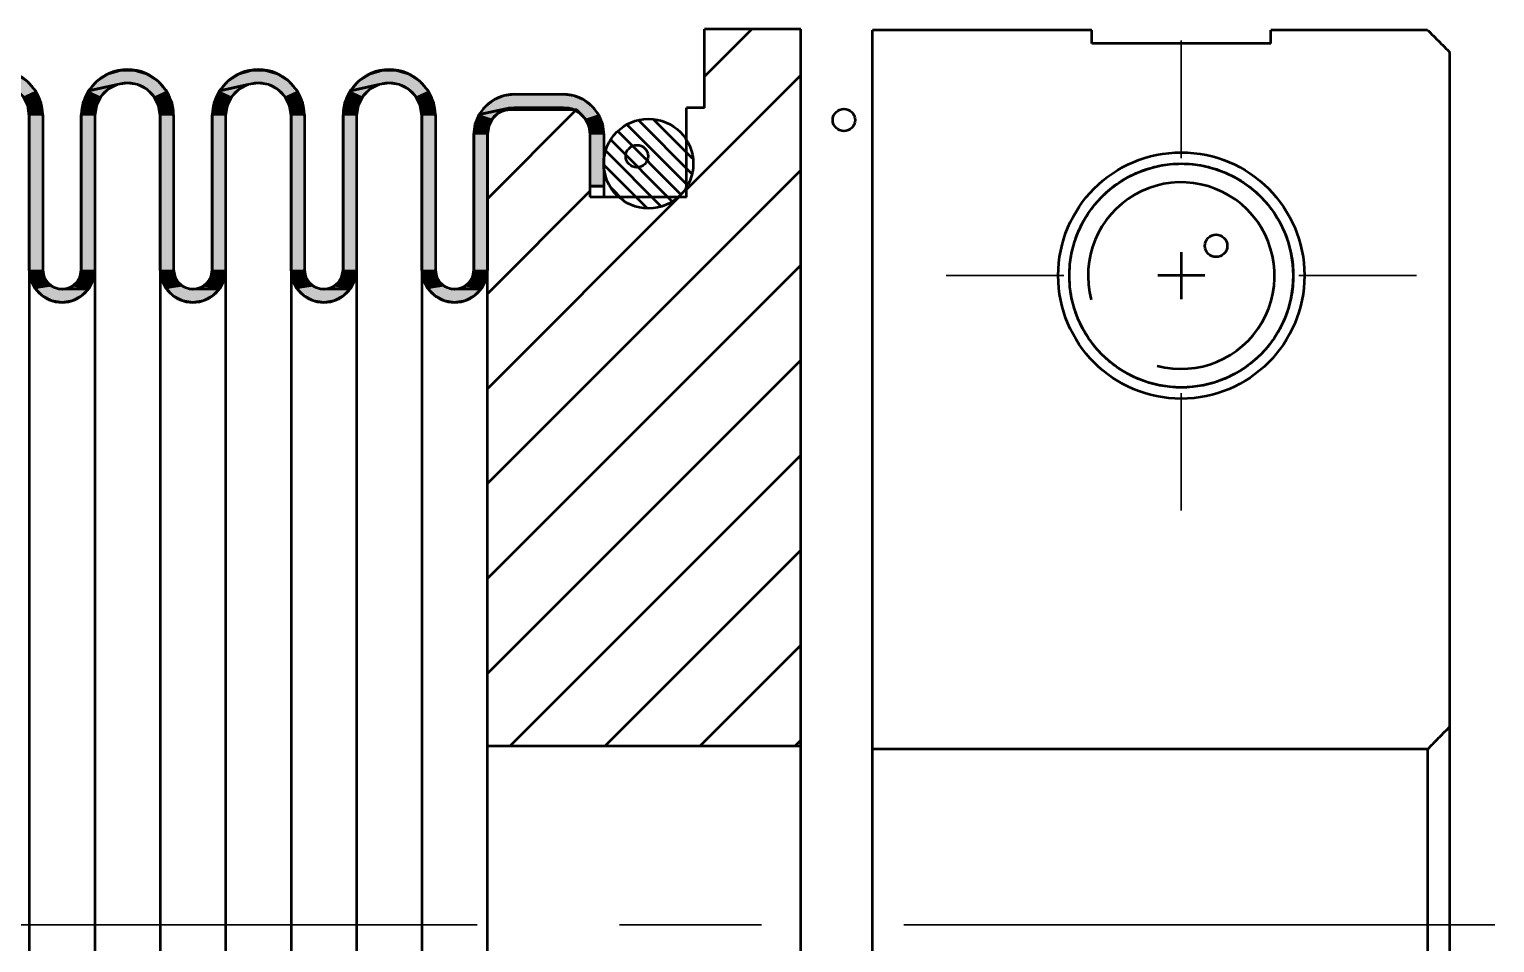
# Model space of a CAD drawing. Header units: millimetres. Extents: x 98 to 4367, y -12 to 2058.
# Drawn here: x 599.6 to 665.1, y 27 to 67.8 of the extents above; entities that cross this region are included whole.
import ezdxf

# ---------------------------------------------------------------- set-up
doc = ezdxf.new("R2010")
doc.units = ezdxf.units.MM
doc.linetypes.add('CENTER', pattern=[50.8, 31.75, -6.35, 6.35, -6.35])
doc.layers.get('0').update_dxf_attribs({"lineweight": 50})
doc.layers.add('DEFAULT_1', color=7, linetype='CENTER', lineweight=30)

# ---------------------------------------------------------------- blocks, each defined once
blk = doc.blocks.new('*U596')
at = {"color": 2, "linetype": 'Continuous', "extrusion": (0, 0, -1)}
for points in [[(-128.558, 246.208), (-129.457, 246.04), (-128.174, 245.764)], [(-129.052, 246.525), (-131.258, 246.208), (-128.558, 246.208)], [(-128.558, 246.208), (-129.908, 246.111), (-129.457, 246.04)], [(-131.258, 246.208), (-129.908, 246.111), (-128.558, 246.208)], [(-129.615, 246.69), (-130.765, 246.525), (-129.052, 246.525)], [(-130.765, 246.525), (-131.258, 246.208), (-129.052, 246.525)], [(-130.765, 246.525), (-129.615, 246.69), (-130.202, 246.69)], [(-131.258, 246.208), (-130.36, 246.04), (-129.908, 246.111)], [(-131.258, 246.208), (-131.643, 245.764), (-130.36, 246.04)], [(-130.36, 246.04), (-131.643, 245.764), (-130.767, 245.832)], [(-130.767, 245.832), (-131.643, 245.764), (-131.091, 245.509)], [(-131.643, 245.764), (-131.886, 245.231), (-131.091, 245.509)], [(-131.091, 245.509), (-131.886, 245.231), (-131.298, 245.101)], [(-131.886, 245.231), (-131.97, 244.65), (-131.298, 245.101)], [(-131.298, 245.101), (-131.97, 244.65), (-131.37, 244.65)], [(-131.37, 244.65), (-131.97, 237.773), (-131.37, 237.773)], [(-131.97, 244.65), (-131.97, 237.773), (-131.37, 244.65)], [(-131.97, 237.773), (-131.441, 237.321), (-131.37, 237.773)]]:
    blk.add_solid(points, dxfattribs=at)
blk = doc.blocks.new('*U597')
at = {"color": 2, "linetype": 'Continuous', "extrusion": (0, 0, -1)}
for points in [[(-134.404, 246.208), (-135.303, 246.04), (-134.02, 245.764)], [(-134.898, 246.525), (-137.104, 246.208), (-134.404, 246.208)], [(-134.404, 246.208), (-135.754, 246.111), (-135.303, 246.04)], [(-137.104, 246.208), (-135.754, 246.111), (-134.404, 246.208)], [(-135.461, 246.69), (-136.611, 246.525), (-134.898, 246.525)], [(-136.611, 246.525), (-137.104, 246.208), (-134.898, 246.525)], [(-136.611, 246.525), (-135.461, 246.69), (-136.048, 246.69)], [(-137.104, 246.208), (-136.206, 246.04), (-135.754, 246.111)], [(-137.104, 246.208), (-137.489, 245.764), (-136.206, 246.04)], [(-136.206, 246.04), (-137.489, 245.764), (-136.613, 245.832)], [(-136.613, 245.832), (-137.489, 245.764), (-136.937, 245.509)], [(-137.489, 245.764), (-137.732, 245.231), (-136.937, 245.509)], [(-136.937, 245.509), (-137.732, 245.231), (-137.144, 245.101)], [(-137.732, 245.231), (-137.816, 244.65), (-137.144, 245.101)], [(-137.144, 245.101), (-137.816, 244.65), (-137.216, 244.65)], [(-137.216, 244.65), (-137.816, 237.773), (-137.216, 237.773)], [(-137.816, 244.65), (-137.816, 237.773), (-137.216, 244.65)], [(-137.816, 237.773), (-137.287, 237.321), (-137.216, 237.773)]]:
    blk.add_solid(points, dxfattribs=at)
blk = doc.blocks.new('*U598')
at = {"color": 2, "linetype": 'Continuous', "extrusion": (0, 0, -1)}
for points in [[(-140.251, 246.208), (-141.149, 246.04), (-139.866, 245.764)], [(-140.744, 246.525), (-142.951, 246.208), (-140.251, 246.208)], [(-140.251, 246.208), (-141.601, 246.111), (-141.149, 246.04)], [(-142.951, 246.208), (-141.601, 246.111), (-140.251, 246.208)], [(-141.307, 246.69), (-142.457, 246.525), (-140.744, 246.525)], [(-142.457, 246.525), (-142.951, 246.208), (-140.744, 246.525)], [(-142.457, 246.525), (-141.307, 246.69), (-141.894, 246.69)], [(-142.951, 246.208), (-142.052, 246.04), (-141.601, 246.111)], [(-142.951, 246.208), (-143.335, 245.764), (-142.052, 246.04)], [(-142.052, 246.04), (-143.335, 245.764), (-142.46, 245.832)], [(-142.46, 245.832), (-143.335, 245.764), (-142.783, 245.509)], [(-143.335, 245.764), (-143.579, 245.231), (-142.783, 245.509)], [(-142.783, 245.509), (-143.579, 245.231), (-142.991, 245.101)], [(-143.579, 245.231), (-143.662, 244.65), (-142.991, 245.101)], [(-142.991, 245.101), (-143.662, 244.65), (-143.062, 244.65)], [(-143.062, 244.65), (-143.662, 237.773), (-143.062, 237.773)], [(-143.662, 244.65), (-143.662, 237.773), (-143.062, 244.65)], [(-143.662, 237.773), (-143.134, 237.321), (-143.062, 237.773)]]:
    blk.add_solid(points, dxfattribs=at)
blk = doc.blocks.new('*U599')
at = {"color": 2, "linetype": 'Continuous', "extrusion": (0, 0, -1)}
for points in [[(-146.097, 246.208), (-146.995, 246.04), (-145.712, 245.764)], [(-146.59, 246.525), (-148.797, 246.208), (-146.097, 246.208)], [(-146.097, 246.208), (-147.447, 246.111), (-146.995, 246.04)], [(-148.797, 246.208), (-147.447, 246.111), (-146.097, 246.208)], [(-147.153, 246.69), (-148.303, 246.525), (-146.59, 246.525)], [(-148.303, 246.525), (-148.797, 246.208), (-146.59, 246.525)], [(-148.303, 246.525), (-147.153, 246.69), (-147.74, 246.69)], [(-148.797, 246.208), (-147.898, 246.04), (-147.447, 246.111)], [(-148.797, 246.208), (-149.181, 245.764), (-147.898, 246.04)], [(-147.898, 246.04), (-149.181, 245.764), (-148.306, 245.832)], [(-148.306, 245.832), (-149.181, 245.764), (-148.629, 245.509)], [(-149.181, 245.764), (-149.425, 245.231), (-148.629, 245.509)], [(-148.629, 245.509), (-149.425, 245.231), (-148.837, 245.101)], [(-149.425, 245.231), (-149.508, 244.65), (-148.837, 245.101)], [(-148.837, 245.101), (-149.508, 244.65), (-148.908, 244.65)], [(-148.908, 244.65), (-149.508, 237.773), (-148.908, 237.773)], [(-149.508, 244.65), (-149.508, 237.773), (-148.908, 244.65)], [(-149.508, 237.773), (-148.98, 237.321), (-148.908, 237.773)]]:
    blk.add_solid(points, dxfattribs=at)
blk = doc.blocks.new('*U603')
at = {"color": 2, "linetype": 'Continuous', "extrusion": (0, 0, -1)}
for points in [[(-134.02, 245.764), (-134.572, 245.509), (-133.776, 245.231)], [(-134.572, 245.509), (-134.364, 245.101), (-133.776, 245.231)], [(-135.303, 246.04), (-134.895, 245.832), (-134.02, 245.764)], [(-134.895, 245.832), (-134.572, 245.509), (-134.02, 245.764)], [(-133.776, 245.231), (-134.364, 245.101), (-133.693, 244.65)], [(-134.364, 245.101), (-134.293, 244.65), (-133.693, 244.65)], [(-133.693, 244.65), (-134.293, 237.773), (-133.693, 237.773)], [(-134.293, 244.65), (-134.293, 237.773), (-133.693, 244.65)], [(-133.693, 237.773), (-134.221, 237.321), (-133.641, 237.478)], [(-134.293, 237.773), (-134.221, 237.321), (-133.693, 237.773)], [(-133.262, 237.027), (-134.014, 236.914), (-132.981, 236.924)], [(-133.491, 237.219), (-134.014, 236.914), (-133.262, 237.027)], [(-133.641, 237.478), (-134.221, 237.321), (-133.491, 237.219)], [(-134.221, 237.321), (-134.014, 236.914), (-133.491, 237.219)]]:
    blk.add_solid(points, dxfattribs=at)
blk = doc.blocks.new('*U604')
at = {"color": 2, "linetype": 'Continuous', "extrusion": (0, 0, -1)}
for points in [[(-139.866, 245.764), (-140.418, 245.509), (-139.623, 245.231)], [(-140.418, 245.509), (-140.211, 245.101), (-139.623, 245.231)], [(-141.149, 246.04), (-140.741, 245.832), (-139.866, 245.764)], [(-140.741, 245.832), (-140.418, 245.509), (-139.866, 245.764)], [(-139.623, 245.231), (-140.211, 245.101), (-139.539, 244.65)], [(-140.211, 245.101), (-140.139, 244.65), (-139.539, 244.65)], [(-139.539, 244.65), (-140.139, 237.773), (-139.539, 237.773)], [(-140.139, 244.65), (-140.139, 237.773), (-139.539, 244.65)], [(-139.539, 237.773), (-140.067, 237.321), (-139.487, 237.478)], [(-140.139, 237.773), (-140.067, 237.321), (-139.539, 237.773)], [(-139.108, 237.027), (-139.86, 236.914), (-138.827, 236.924)], [(-139.337, 237.219), (-139.86, 236.914), (-139.108, 237.027)], [(-139.487, 237.478), (-140.067, 237.321), (-139.337, 237.219)], [(-140.067, 237.321), (-139.86, 236.914), (-139.337, 237.219)]]:
    blk.add_solid(points, dxfattribs=at)
blk = doc.blocks.new('*U605')
at = {"color": 2, "linetype": 'Continuous', "extrusion": (0, 0, -1)}
for points in [[(-145.712, 245.764), (-146.264, 245.509), (-145.469, 245.231)], [(-146.264, 245.509), (-146.057, 245.101), (-145.469, 245.231)], [(-146.995, 246.04), (-146.588, 245.832), (-145.712, 245.764)], [(-146.588, 245.832), (-146.264, 245.509), (-145.712, 245.764)], [(-145.469, 245.231), (-146.057, 245.101), (-145.385, 244.65)], [(-146.057, 245.101), (-145.985, 244.65), (-145.385, 244.65)], [(-145.385, 244.65), (-145.985, 237.773), (-145.385, 237.773)], [(-145.985, 244.65), (-145.985, 237.773), (-145.385, 244.65)], [(-145.385, 237.773), (-145.914, 237.321), (-145.333, 237.478)], [(-145.985, 237.773), (-145.914, 237.321), (-145.385, 237.773)], [(-144.954, 237.027), (-145.706, 236.914), (-144.673, 236.924)], [(-145.184, 237.219), (-145.706, 236.914), (-144.954, 237.027)], [(-145.333, 237.478), (-145.914, 237.321), (-145.184, 237.219)], [(-145.914, 237.321), (-145.706, 236.914), (-145.184, 237.219)]]:
    blk.add_solid(points, dxfattribs=at)
blk = doc.blocks.new('*U607')
at = {"color": 2, "linetype": 'Continuous', "extrusion": (0, 0, -1)}
for points in [[(-152.565, 245.55), (-156.131, 245.37), (-152.131, 245.37)], [(-153.031, 245.611), (-155.697, 245.55), (-152.565, 245.55)], [(-155.697, 245.55), (-156.131, 245.37), (-152.565, 245.55)], [(-155.697, 245.55), (-153.031, 245.611), (-155.231, 245.611)], [(-151.759, 245.084), (-152.661, 244.953), (-151.472, 244.711)], [(-152.131, 245.37), (-156.504, 245.084), (-151.759, 245.084)], [(-151.759, 245.084), (-153.031, 245.011), (-152.661, 244.953)], [(-156.504, 245.084), (-153.031, 245.011), (-151.759, 245.084)], [(-156.131, 245.37), (-156.504, 245.084), (-152.131, 245.37)], [(-156.504, 245.084), (-155.231, 245.011), (-153.031, 245.011)], [(-156.504, 245.084), (-155.602, 244.953), (-155.231, 245.011)], [(-156.504, 245.084), (-156.79, 244.711), (-155.602, 244.953)], [(-155.602, 244.953), (-156.79, 244.711), (-155.937, 244.782)], [(-155.937, 244.782), (-156.79, 244.711), (-156.202, 244.517)], [(-156.79, 244.711), (-156.97, 244.277), (-156.202, 244.517)], [(-156.202, 244.517), (-156.97, 244.277), (-156.373, 244.182)], [(-156.97, 244.277), (-157.031, 243.811), (-156.373, 244.182)], [(-156.373, 244.182), (-157.031, 243.811), (-156.431, 243.811)], [(-156.431, 243.811), (-157.031, 241.511), (-156.431, 241.511)], [(-157.031, 243.811), (-157.031, 241.511), (-156.431, 243.811)]]:
    blk.add_solid(points, dxfattribs=at)
blk = doc.blocks.new('*U609')
at = {"color": 2, "linetype": 'Continuous', "extrusion": (0, 0, -1)}
for points in [[(-152.661, 244.953), (-152.326, 244.782), (-151.472, 244.711)], [(-151.293, 244.277), (-151.89, 244.182), (-151.231, 243.811)], [(-151.89, 244.182), (-151.831, 243.811), (-151.231, 243.811)], [(-151.472, 244.711), (-152.061, 244.517), (-151.293, 244.277)], [(-152.061, 244.517), (-151.89, 244.182), (-151.293, 244.277)], [(-152.326, 244.782), (-152.061, 244.517), (-151.472, 244.711)], [(-151.231, 243.811), (-151.831, 237.773), (-151.231, 237.773)], [(-151.831, 243.811), (-151.831, 237.773), (-151.231, 243.811)], [(-151.231, 237.773), (-151.76, 237.321), (-151.179, 237.478)], [(-151.831, 237.773), (-151.76, 237.321), (-151.231, 237.773)], [(-150.801, 237.027), (-151.552, 236.914), (-150.519, 236.924)], [(-151.03, 237.219), (-151.552, 236.914), (-150.801, 237.027)], [(-151.179, 237.478), (-151.76, 237.321), (-151.03, 237.219)], [(-151.76, 237.321), (-151.552, 236.914), (-151.03, 237.219)]]:
    blk.add_solid(points, dxfattribs=at)
blk = doc.blocks.new('*U613')
at = {"color": 2, "linetype": 'Continuous', "extrusion": (0, 0, -1)}
for points in [[(-131.97, 237.773), (-132.022, 237.478), (-131.441, 237.321)], [(-132.022, 237.478), (-132.171, 237.219), (-131.441, 237.321)], [(-131.441, 237.321), (-132.171, 237.219), (-131.649, 236.914)]]:
    blk.add_solid(points, dxfattribs=at)
blk = doc.blocks.new('*U614')
at = {"color": 2, "linetype": 'Continuous', "extrusion": (0, 0, -1)}
for points in [[(-137.816, 237.773), (-137.868, 237.478), (-137.287, 237.321)], [(-137.868, 237.478), (-138.018, 237.219), (-137.287, 237.321)], [(-137.287, 237.321), (-138.018, 237.219), (-137.495, 236.914)]]:
    blk.add_solid(points, dxfattribs=at)
blk = doc.blocks.new('*U615')
at = {"color": 2, "linetype": 'Continuous', "extrusion": (0, 0, -1)}
for points in [[(-143.662, 237.773), (-143.714, 237.478), (-143.134, 237.321)], [(-143.714, 237.478), (-143.864, 237.219), (-143.134, 237.321)], [(-143.134, 237.321), (-143.864, 237.219), (-143.341, 236.914)]]:
    blk.add_solid(points, dxfattribs=at)
blk = doc.blocks.new('*U616')
at = {"color": 2, "linetype": 'Continuous', "extrusion": (0, 0, -1)}
for points in [[(-149.508, 237.773), (-149.56, 237.478), (-148.98, 237.321)], [(-149.56, 237.478), (-149.71, 237.219), (-148.98, 237.321)], [(-148.98, 237.321), (-149.71, 237.219), (-149.187, 236.914)]]:
    blk.add_solid(points, dxfattribs=at)
blk = doc.blocks.new('*U620')
at = {"color": 2, "linetype": 'Continuous', "extrusion": (0, 0, -1)}
for points in [[(-132.171, 237.219), (-132.401, 237.027), (-131.649, 236.914)], [(-132.401, 237.027), (-132.682, 236.924), (-131.649, 236.914)], [(-132.981, 236.924), (-134.014, 236.914), (-131.649, 236.914)], [(-131.649, 236.914), (-132.682, 236.924), (-132.981, 236.924)], [(-131.649, 236.914), (-133.69, 236.59), (-131.972, 236.59)], [(-134.014, 236.914), (-133.69, 236.59), (-131.649, 236.914)], [(-131.972, 236.59), (-133.283, 236.383), (-132.38, 236.383)], [(-133.69, 236.59), (-133.283, 236.383), (-131.972, 236.59)], [(-133.283, 236.383), (-132.831, 236.311), (-132.38, 236.383)]]:
    blk.add_solid(points, dxfattribs=at)
blk = doc.blocks.new('*U621')
at = {"color": 2, "linetype": 'Continuous', "extrusion": (0, 0, -1)}
for points in [[(-138.018, 237.219), (-138.247, 237.027), (-137.495, 236.914)], [(-138.247, 237.027), (-138.528, 236.924), (-137.495, 236.914)], [(-138.827, 236.924), (-139.86, 236.914), (-137.495, 236.914)], [(-137.495, 236.914), (-138.528, 236.924), (-138.827, 236.924)], [(-137.495, 236.914), (-139.537, 236.59), (-137.818, 236.59)], [(-139.86, 236.914), (-139.537, 236.59), (-137.495, 236.914)], [(-137.818, 236.59), (-139.129, 236.383), (-138.226, 236.383)], [(-139.537, 236.59), (-139.129, 236.383), (-137.818, 236.59)], [(-139.129, 236.383), (-138.677, 236.311), (-138.226, 236.383)]]:
    blk.add_solid(points, dxfattribs=at)
blk = doc.blocks.new('*U622')
at = {"color": 2, "linetype": 'Continuous', "extrusion": (0, 0, -1)}
for points in [[(-143.864, 237.219), (-144.093, 237.027), (-143.341, 236.914)], [(-144.093, 237.027), (-144.374, 236.924), (-143.341, 236.914)], [(-144.673, 236.924), (-145.706, 236.914), (-143.341, 236.914)], [(-143.341, 236.914), (-144.374, 236.924), (-144.673, 236.924)], [(-143.341, 236.914), (-145.383, 236.59), (-143.665, 236.59)], [(-145.706, 236.914), (-145.383, 236.59), (-143.341, 236.914)], [(-143.665, 236.59), (-144.975, 236.383), (-144.072, 236.383)], [(-145.383, 236.59), (-144.975, 236.383), (-143.665, 236.59)], [(-144.975, 236.383), (-144.524, 236.311), (-144.072, 236.383)]]:
    blk.add_solid(points, dxfattribs=at)
blk = doc.blocks.new('*U623')
at = {"color": 2, "linetype": 'Continuous', "extrusion": (0, 0, -1)}
for points in [[(-149.71, 237.219), (-149.939, 237.027), (-149.187, 236.914)], [(-149.939, 237.027), (-150.22, 236.924), (-149.187, 236.914)], [(-150.519, 236.924), (-151.552, 236.914), (-149.187, 236.914)], [(-149.187, 236.914), (-150.22, 236.924), (-150.519, 236.924)], [(-149.187, 236.914), (-151.229, 236.59), (-149.511, 236.59)], [(-151.552, 236.914), (-151.229, 236.59), (-149.187, 236.914)], [(-149.511, 236.59), (-150.821, 236.383), (-149.918, 236.383)], [(-151.229, 236.59), (-150.821, 236.383), (-149.511, 236.59)], [(-150.821, 236.383), (-150.37, 236.311), (-149.918, 236.383)]]:
    blk.add_solid(points, dxfattribs=at)

msp = doc.modelspace()

# ---------------------------------------------------------------- linework, layer by layer
at = {"color": 2, "linetype": 'Continuous'}
for p, q in [((629.766, 65.717), (631.875, 67.826)), ((628.966, 60.674), (634.066, 65.774)), ((603.537, 65.355), (603.13, 65.147)), ((609.383, 65.355), (608.976, 65.147)), ((615.23, 65.355), (614.822, 65.147)), ((620.8, 64.865), (621.266, 64.926)), ((620.066, 60.26), (624.032, 64.226)), ((620.895, 64.268), (620.56, 64.097)), ((629.012, 60.861), (626.3, 63.573)), ((629.206, 61.374), (626.813, 63.767)), ((629.236, 62.051), (627.49, 63.797)), ((628.322, 60.137), (625.577, 62.882)), ((628.712, 60.454), (625.893, 63.272)), ((627.836, 59.916), (625.356, 62.396)), ((627.211, 59.834), (625.273, 61.771)), ((620.066, 47.532), (634.066, 61.532)), ((620.066, 56.017), (624.666, 60.617)), ((620.066, 51.774), (628.618, 60.326)), ((626.168, 60.169), (625.609, 60.729)), ((651.066, 57.876), (651.066, 55.776)), ((600.204, 57.088), (600.256, 56.793)), ((606.05, 57.088), (606.102, 56.793)), ((611.897, 57.088), (611.949, 56.793)), ((617.743, 57.088), (617.795, 56.793)), ((620.066, 43.289), (634.066, 57.289)), ((652.116, 56.826), (650.016, 56.826)), ((620.066, 39.047), (634.066, 53.047)), ((621.088, 35.826), (634.066, 48.804)), ((625.331, 35.826), (634.066, 44.561)), ((629.573, 35.826), (634.066, 40.319)), ((633.816, 35.826), (634.066, 36.076))]:
    msp.add_line(p, q, dxfattribs=at)
at = {"color": 7, "linetype": 'Continuous'}
for p, q in [((629.766, 64.326), (629.766, 67.826)), ((634.066, 67.826), (629.766, 67.826)), ((634.066, -12.174), (634.066, 67.826)), ((637.266, -12.174), (637.266, 67.794)), ((647.066, 67.794), (637.266, 67.794)), ((647.066, 67.194), (647.066, 67.794)), ((662.066, 67.794), (655.066, 67.794)), ((655.066, 67.194), (655.066, 67.794)), ((655.066, 67.194), (647.066, 67.194)), ((663.066, -11.174), (663.066, 66.793)), ((621.266, 64.926), (623.466, 64.926)), ((624.066, 64.226), (621.066, 64.226)), ((621.266, 64.326), (621.266, 64.226)), ((621.266, 64.326), (623.466, 64.326)), ((623.466, 64.326), (623.466, 64.226)), ((624.666, 63.626), (624.066, 64.226)), ((628.966, 60.326), (628.966, 64.326)), ((629.766, 64.326), (628.966, 64.326)), ((599.604, 63.965), (599.604, -8.312)), ((600.204, 63.965), (600.204, 57.088)), ((601.927, 63.965), (601.927, 57.088)), ((602.527, 63.965), (602.527, -8.312)), ((605.45, 63.965), (605.45, -8.312)), ((606.05, 63.965), (606.05, 57.088)), ((607.773, 63.965), (607.773, 57.088)), ((608.373, 63.965), (608.373, -8.312)), ((611.297, 63.965), (611.297, -8.312)), ((611.897, 63.965), (611.897, 57.088)), ((613.62, 63.965), (613.62, 57.088)), ((614.22, 63.965), (614.22, -8.312)), ((617.143, 63.965), (617.143, -8.312)), ((617.743, 63.965), (617.743, 57.088)), ((624.666, 60.326), (624.666, 63.626)), ((619.466, 63.126), (619.466, 57.088)), ((620.066, -7.574), (620.066, 63.226)), ((625.266, 63.126), (625.266, 60.326)), ((624.666, 60.826), (625.266, 60.826)), ((628.966, 60.326), (624.666, 60.326)), ((620.066, 35.826), (634.066, 35.826)), ((662.066, 35.665), (637.266, 35.665)), ((662.066, 35.665), (662.066, 19.988))]:
    msp.add_line(p, q, dxfattribs=at)
at = {"color": 2, "linetype": 'Continuous'}
for points in [[(597.286, 65.84), (597.849, 66.005), (598.436, 66.005), (598.999, 65.84), (599.493, 65.523), (599.877, 65.079), (600.121, 64.546), (600.204, 63.965), (600.204, 57.088), (599.676, 56.636), (599.604, 57.088), (599.604, 63.965), (599.533, 64.416), (599.325, 64.824), (599.002, 65.147), (598.594, 65.355), (598.143, 65.426), (597.691, 65.355), (596.408, 65.079), (596.793, 65.523), (597.286, 65.84)], [(599.604, 63.965), (599.533, 64.416), (599.325, 64.824), (599.002, 65.147), (598.594, 65.355), (598.143, 65.426), (597.691, 65.355), (596.408, 65.079), (596.793, 65.523), (597.286, 65.84)], [(597.286, 65.84), (597.849, 66.005), (598.436, 66.005), (598.999, 65.84), (599.493, 65.523), (599.877, 65.079), (600.121, 64.546), (600.204, 63.965)], [(603.132, 65.84), (603.695, 66.005), (604.282, 66.005), (604.845, 65.84), (605.339, 65.523), (605.723, 65.079), (605.967, 64.546), (606.05, 63.965), (606.05, 57.088), (605.522, 56.636), (605.45, 57.088), (605.45, 63.965), (605.379, 64.416), (605.171, 64.824), (604.848, 65.147), (604.44, 65.355), (603.989, 65.426), (603.537, 65.355), (602.255, 65.079), (602.639, 65.523), (603.132, 65.84)], [(605.45, 63.965), (605.379, 64.416), (605.171, 64.824), (604.848, 65.147), (604.44, 65.355), (603.989, 65.426), (603.537, 65.355), (602.255, 65.079), (602.639, 65.523), (603.132, 65.84)], [(603.132, 65.84), (603.695, 66.005), (604.282, 66.005), (604.845, 65.84), (605.339, 65.523), (605.723, 65.079), (605.967, 64.546), (606.05, 63.965)], [(608.979, 65.84), (609.542, 66.005), (610.128, 66.005), (610.691, 65.84), (611.185, 65.523), (611.569, 65.079), (611.813, 64.546), (611.897, 63.965), (611.897, 57.088), (611.368, 56.636), (611.297, 57.088), (611.297, 63.965), (611.225, 64.416), (611.017, 64.824), (610.694, 65.147), (610.287, 65.355), (609.835, 65.426), (609.383, 65.355), (608.101, 65.079), (608.485, 65.523), (608.979, 65.84)], [(611.297, 63.965), (611.225, 64.416), (611.017, 64.824), (610.694, 65.147), (610.287, 65.355), (609.835, 65.426), (609.383, 65.355), (608.101, 65.079), (608.485, 65.523), (608.979, 65.84)], [(608.979, 65.84), (609.542, 66.005), (610.128, 66.005), (610.691, 65.84), (611.185, 65.523), (611.569, 65.079), (611.813, 64.546), (611.897, 63.965)], [(614.825, 65.84), (615.388, 66.005), (615.975, 66.005), (616.538, 65.84), (617.031, 65.523), (617.415, 65.079), (617.659, 64.546), (617.743, 63.965), (617.743, 57.088), (617.214, 56.636), (617.143, 57.088), (617.143, 63.965), (617.071, 64.416), (616.864, 64.824), (616.54, 65.147), (616.133, 65.355), (615.681, 65.426), (615.23, 65.355), (613.947, 65.079), (614.331, 65.523), (614.825, 65.84)], [(617.143, 63.965), (617.071, 64.416), (616.864, 64.824), (616.54, 65.147), (616.133, 65.355), (615.681, 65.426), (615.23, 65.355), (613.947, 65.079), (614.331, 65.523), (614.825, 65.84)], [(614.825, 65.84), (615.388, 66.005), (615.975, 66.005), (616.538, 65.84), (617.031, 65.523), (617.415, 65.079), (617.659, 64.546), (617.743, 63.965)], [(603.13, 65.147), (602.806, 64.824), (602.599, 64.416), (602.527, 63.965), (602.527, 57.088), (602.456, 56.636), (602.248, 56.229), (601.215, 56.239), (601.497, 56.342), (601.726, 56.534), (601.875, 56.793), (601.927, 57.088), (601.927, 63.965), (602.011, 64.546), (602.255, 65.079), (603.537, 65.355), (603.13, 65.147)], [(601.927, 63.965), (602.011, 64.546), (602.255, 65.079)], [(603.13, 65.147), (602.806, 64.824), (602.599, 64.416), (602.527, 63.965)], [(608.976, 65.147), (608.653, 64.824), (608.445, 64.416), (608.373, 63.965), (608.373, 57.088), (608.302, 56.636), (608.094, 56.229), (607.062, 56.239), (607.343, 56.342), (607.572, 56.534), (607.722, 56.793), (607.773, 57.088), (607.773, 63.965), (607.857, 64.546), (608.101, 65.079), (609.383, 65.355), (608.976, 65.147)], [(607.773, 63.965), (607.857, 64.546), (608.101, 65.079)], [(608.976, 65.147), (608.653, 64.824), (608.445, 64.416), (608.373, 63.965)], [(614.822, 65.147), (614.499, 64.824), (614.291, 64.416), (614.22, 63.965), (614.22, 57.088), (614.148, 56.636), (613.94, 56.229), (612.908, 56.239), (613.189, 56.342), (613.418, 56.534), (613.568, 56.793), (613.62, 57.088), (613.62, 63.965), (613.703, 64.546), (613.947, 65.079), (615.23, 65.355), (614.822, 65.147)], [(613.62, 63.965), (613.703, 64.546), (613.947, 65.079)], [(614.822, 65.147), (614.499, 64.824), (614.291, 64.416), (614.22, 63.965)], [(620.8, 64.865), (621.266, 64.926), (623.466, 64.926), (623.932, 64.865), (624.366, 64.685), (624.739, 64.399), (625.025, 64.026), (625.204, 63.592), (625.266, 63.126), (625.266, 60.826), (624.666, 60.826), (624.666, 63.126), (624.607, 63.497), (624.437, 63.832), (624.171, 64.097), (623.837, 64.268), (623.466, 64.326), (621.266, 64.326), (620.895, 64.268), (619.707, 64.026), (619.993, 64.399), (620.366, 64.685), (620.8, 64.865)], [(621.266, 64.326), (620.895, 64.268), (619.707, 64.026), (619.993, 64.399), (620.366, 64.685), (620.8, 64.865)], [(623.466, 64.926), (623.932, 64.865), (624.366, 64.685), (624.739, 64.399), (625.025, 64.026), (625.204, 63.592), (625.266, 63.126)], [(620.56, 64.097), (620.295, 63.832), (620.125, 63.497), (620.066, 63.126), (620.066, 57.088), (619.994, 56.636), (619.787, 56.229), (618.754, 56.239), (619.035, 56.342), (619.264, 56.534), (619.414, 56.793), (619.466, 57.088), (619.466, 63.126), (619.527, 63.592), (619.707, 64.026), (620.895, 64.268), (620.56, 64.097)], [(624.666, 63.126), (624.607, 63.497), (624.437, 63.832), (624.171, 64.097), (623.837, 64.268), (623.466, 64.326)], [(619.466, 63.126), (619.527, 63.592), (619.707, 64.026)], [(620.56, 64.097), (620.295, 63.832), (620.125, 63.497), (620.066, 63.126)], [(600.204, 57.088), (599.676, 56.636), (599.604, 57.088)], [(600.256, 56.793), (600.406, 56.534), (599.883, 56.229), (599.676, 56.636), (600.204, 57.088), (600.256, 56.793)], [(602.527, 57.088), (602.456, 56.636), (602.248, 56.229), (601.215, 56.239), (601.497, 56.342), (601.726, 56.534), (601.875, 56.793), (601.927, 57.088)], [(606.05, 57.088), (605.522, 56.636), (605.45, 57.088)], [(606.102, 56.793), (606.252, 56.534), (605.73, 56.229), (605.522, 56.636), (606.05, 57.088), (606.102, 56.793)], [(608.373, 57.088), (608.302, 56.636), (608.094, 56.229), (607.062, 56.239), (607.343, 56.342), (607.572, 56.534), (607.722, 56.793), (607.773, 57.088)], [(611.897, 57.088), (611.368, 56.636), (611.297, 57.088)], [(611.949, 56.793), (612.098, 56.534), (611.576, 56.229), (611.368, 56.636), (611.897, 57.088), (611.949, 56.793)], [(614.22, 57.088), (614.148, 56.636), (613.94, 56.229), (612.908, 56.239), (613.189, 56.342), (613.418, 56.534), (613.568, 56.793), (613.62, 57.088)], [(617.743, 57.088), (617.214, 56.636), (617.143, 57.088)], [(617.795, 56.793), (617.944, 56.534), (617.422, 56.229), (617.214, 56.636), (617.743, 57.088), (617.795, 56.793)], [(620.066, 57.088), (619.994, 56.636), (619.787, 56.229), (618.754, 56.239), (619.035, 56.342), (619.264, 56.534), (619.414, 56.793), (619.466, 57.088)], [(600.256, 56.793), (600.406, 56.534), (599.883, 56.229), (599.676, 56.636)], [(601.215, 56.239), (602.248, 56.229), (601.925, 55.905), (601.517, 55.698), (601.066, 55.626), (600.614, 55.698), (600.207, 55.905), (599.883, 56.229), (600.406, 56.534), (600.635, 56.342), (600.916, 56.239), (601.215, 56.239)], [(600.406, 56.534), (600.635, 56.342), (600.916, 56.239), (601.215, 56.239)], [(606.102, 56.793), (606.252, 56.534), (605.73, 56.229), (605.522, 56.636)], [(607.062, 56.239), (608.094, 56.229), (607.771, 55.905), (607.364, 55.698), (606.912, 55.626), (606.46, 55.698), (606.053, 55.905), (605.73, 56.229), (606.252, 56.534), (606.481, 56.342), (606.762, 56.239), (607.062, 56.239)], [(606.252, 56.534), (606.481, 56.342), (606.762, 56.239), (607.062, 56.239)], [(611.949, 56.793), (612.098, 56.534), (611.576, 56.229), (611.368, 56.636)], [(612.908, 56.239), (613.94, 56.229), (613.617, 55.905), (613.21, 55.698), (612.758, 55.626), (612.306, 55.698), (611.899, 55.905), (611.576, 56.229), (612.098, 56.534), (612.327, 56.342), (612.608, 56.239), (612.908, 56.239)], [(612.098, 56.534), (612.327, 56.342), (612.608, 56.239), (612.908, 56.239)], [(617.795, 56.793), (617.944, 56.534), (617.422, 56.229), (617.214, 56.636)], [(618.754, 56.239), (619.787, 56.229), (619.463, 55.905), (619.056, 55.698), (618.604, 55.626), (618.153, 55.698), (617.745, 55.905), (617.422, 56.229), (617.944, 56.534), (618.173, 56.342), (618.455, 56.239), (618.754, 56.239)], [(617.944, 56.534), (618.173, 56.342), (618.455, 56.239), (618.754, 56.239)], [(602.248, 56.229), (601.925, 55.905), (601.517, 55.698), (601.066, 55.626), (600.614, 55.698), (600.207, 55.905), (599.883, 56.229)], [(608.094, 56.229), (607.771, 55.905), (607.364, 55.698), (606.912, 55.626), (606.46, 55.698), (606.053, 55.905), (605.73, 56.229)], [(613.94, 56.229), (613.617, 55.905), (613.21, 55.698), (612.758, 55.626), (612.306, 55.698), (611.899, 55.905), (611.576, 56.229)], [(619.787, 56.229), (619.463, 55.905), (619.056, 55.698), (618.604, 55.626), (618.153, 55.698), (617.745, 55.905), (617.422, 56.229)]]:
    msp.add_lwpolyline(points, dxfattribs=at)
for centre in [(635.996, 63.775), (626.748, 62.156), (652.619, 58.157)]:
    msp.add_circle(centre, 0.5, dxfattribs=at)
at = {"color": 7, "linetype": 'Continuous'}
for centre, radius in [((627.266, 61.826), 2), ((651.066, 56.826), 5.5), ((651.066, 56.826), 5)]:
    msp.add_circle(centre, radius, dxfattribs=at)
for centre, radius, start, end in [((598.143, 63.965), 2.062, 0, 180), ((603.989, 63.965), 2.062, 0, 180), ((609.835, 63.965), 2.062, 0, 180), ((615.681, 63.965), 2.062, 0, 180), ((603.989, 63.965), 1.462, 0, 180), ((609.835, 63.965), 1.462, 0, 180), ((615.681, 63.965), 1.462, 0, 180), ((621.266, 63.126), 1.8, 90, 180), ((623.466, 63.126), 1.8, 0, 90), ((621.266, 63.126), 1.2, 90, 180), ((621.066, 63.226), 1, 90, 180), ((623.466, 63.126), 1.2, 0, 90), ((601.066, 57.088), 1.462, 180, 0), ((601.066, 57.088), 0.862, 180, 0), ((606.912, 57.088), 1.462, 180, 0), ((606.912, 57.088), 0.862, 180, 0), ((612.758, 57.088), 1.462, 180, 0), ((612.758, 57.088), 0.862, 180, 0), ((618.604, 57.088), 1.462, 180, 0), ((618.604, 57.088), 0.862, 180, 0)]:
    msp.add_arc(centre, radius, start, end, dxfattribs=at)
at = {"color": 2, "linetype": 'Continuous'}
msp.add_arc((651.066, 56.826), 4.167, 255, 195, dxfattribs=at)
at = {"color": 7, "linetype": 'Continuous'}
for points, start_tangent, end_tangent in [([(662.066, 67.794), (662.4, 67.46), (662.733, 67.126), (663.066, 66.793)], (0.706824, -0.70739), (0.706809, -0.707405)), ([(651.066, 51.826, 8.001), (650.09, 51.922, 8.001), (649.152, 52.207, 8.001), (648.288, 52.669, 8.001), (647.53, 53.291, 8.001), (646.908, 54.048, 8.001), (646.446, 54.913, 8.001), (646.162, 55.851, 8.001), (646.066, 56.826, 8.001), (646.162, 57.802, 8.001), (646.446, 58.74, 8.001), (646.908, 59.604, 8.001), (647.53, 60.362, 8.001), (648.288, 60.984, 8.001), (649.152, 61.446, 8.001), (650.09, 61.73, 8.001), (651.066, 61.826, 8.001)], (-0.999998, 0.001857), (0.999998, 0.001857)), ([(651.066, 61.826, 8.001), (652.041, 61.73, 8.001), (652.979, 61.446, 8.001), (653.844, 60.984, 8.001), (654.601, 60.362, 8.001), (655.223, 59.604, 8.001), (655.685, 58.74, 8.001), (655.97, 57.802, 8.001), (656.066, 56.826, 8.001), (655.97, 55.851, 8.001), (655.685, 54.913, 8.001), (655.223, 54.048, 8.001), (654.601, 53.291, 8.001), (653.844, 52.669, 8.001), (652.979, 52.207, 8.001), (652.041, 51.922, 8.001), (651.066, 51.826, 8.001)], (0.999998, -0.001857), (-0.999998, -0.001857)), ([(662.066, 35.665), (662.395, 36), (662.728, 36.34), (663.066, 36.683)], (0.699854, 0.714286), (0.701407, 0.712761))]:
    msp.add_spline(points, degree=3, dxfattribs=dict(at, start_tangent=start_tangent, end_tangent=end_tangent))
at = {"layer": 'DEFAULT_1', "color": 2, "linetype": 'CENTER'}
for p, q in [((651.066, 62.076), (651.066, 67.326)), ((645.816, 56.826), (640.566, 56.826)), ((656.316, 56.826), (661.566, 56.826)), ((651.066, 51.576), (651.066, 46.326)), ((537.066, 27.826), (665.066, 27.826))]:
    msp.add_line(p, q, dxfattribs=at)

# ---------------------------------------------------------------- block references
at = {"color": 2, "linetype": 'Continuous'}
for name in ['*U596', '*U597', '*U598', '*U599', '*U603', '*U604', '*U605', '*U607', '*U609', '*U613', '*U614', '*U615', '*U616', '*U620', '*U621', '*U622', '*U623']:
    msp.add_blockref(name, (468.234, -180.685), dxfattribs=at)

doc.saveas('drawing.dxf')
